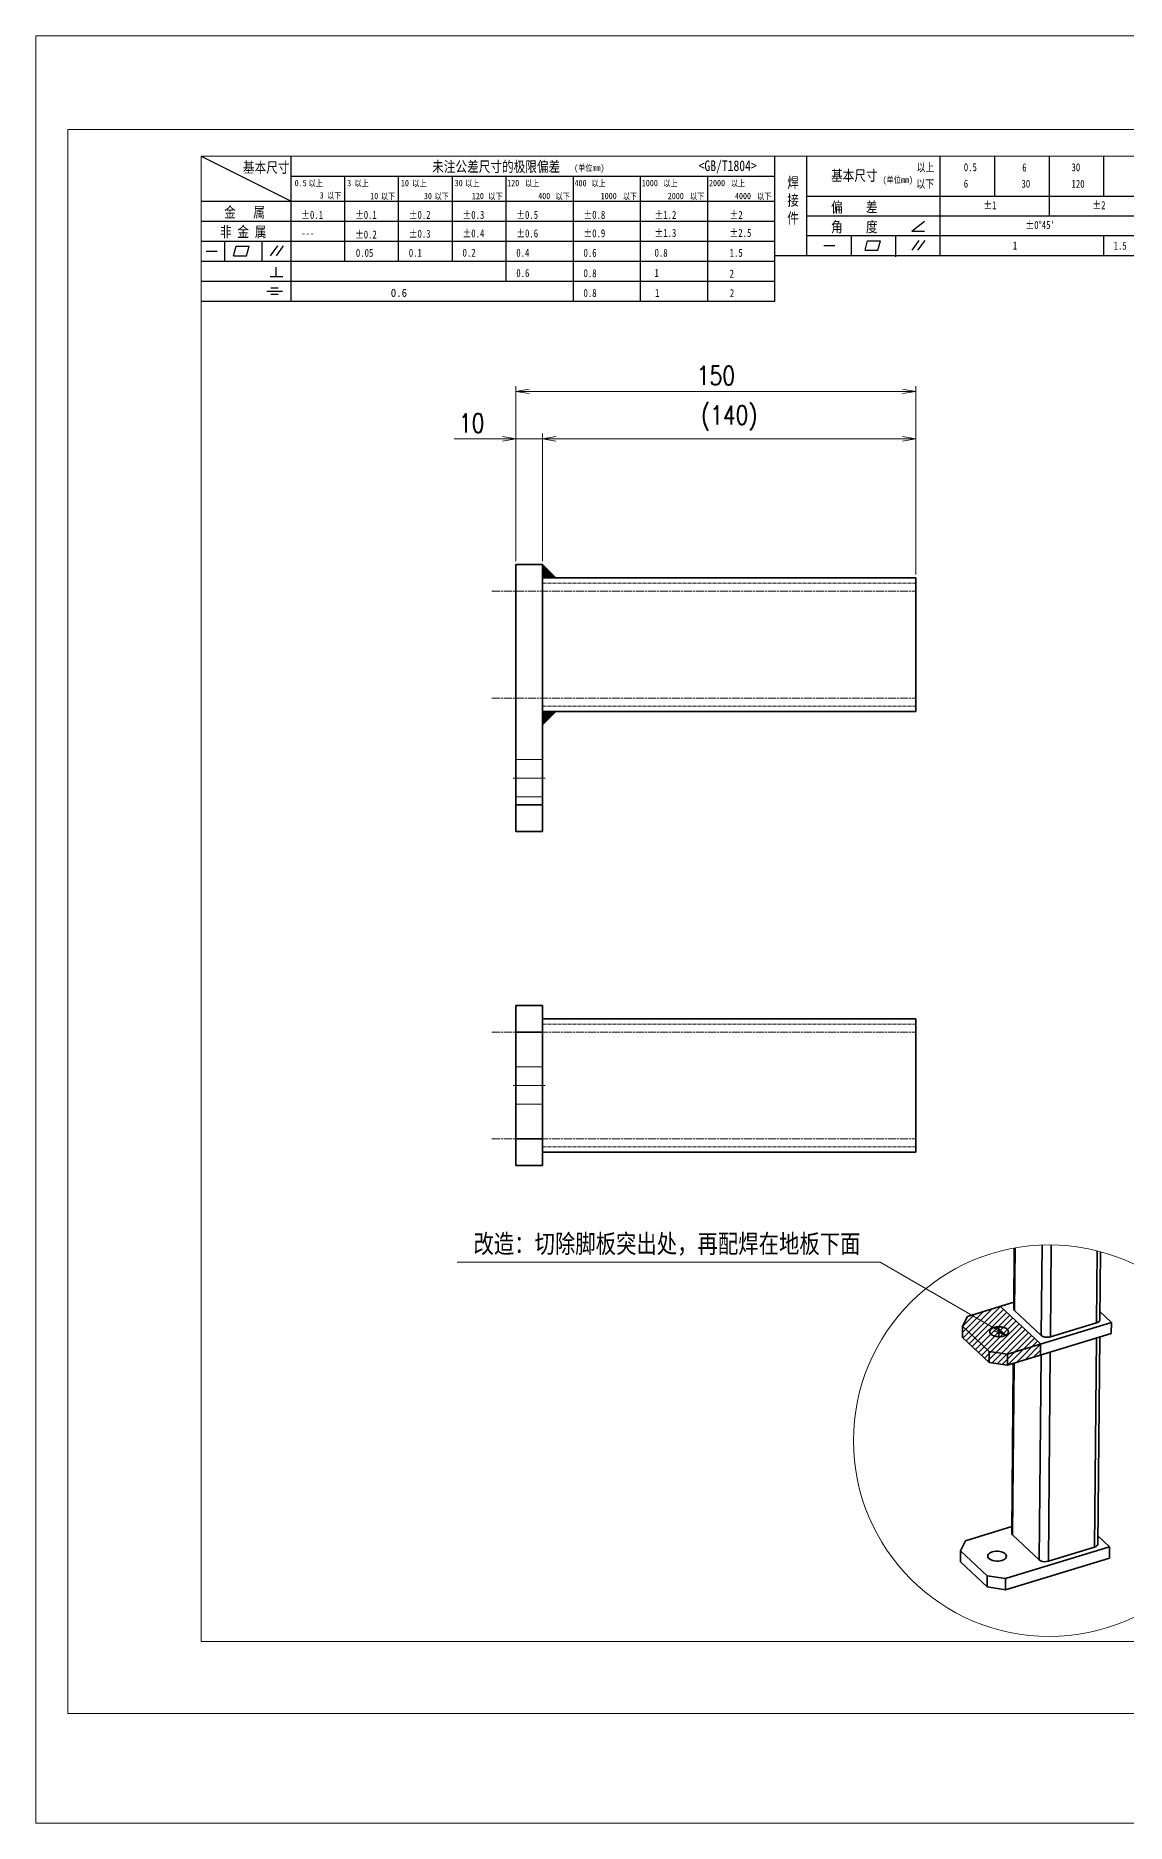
# Model space of a CAD drawing. Header units: millimetres. Extents: x 1333 to 106363, y -60675 to -5704.
# Drawn here: x 8308 to 8717, y -60501 to -59831 of the extents above; entities that cross this region are included whole.
import ezdxf

# ---------------------------------------------------------------- set-up
doc = ezdxf.new("R2010")
doc.units = ezdxf.units.MM
doc.header["$LTSCALE"] = 0.5
doc.linetypes.add('AM_ISO02W050x2', pattern=[3.75, 3, -0.75])
doc.linetypes.add('AM_ISO08W050x2', pattern=[9, 6, -0.75, 1.5, -0.75])
for name, color, linetype, lineweight in [('CENTER', 2, 'AM_ISO08W050x2', 15), ('DRAWING', 7, 'Continuous', 35), ('HIDDEN', 1, 'AM_ISO02W050x2', 18), ('图框', 7, 'Continuous', 18), ('标注线', 3, 'Continuous', 18)]:
    doc.layers.add(name, color=color, linetype=linetype, lineweight=lineweight)
doc.layers.add('图框文字', color=7, linetype='Continuous')
doc.layers.add('打印', color=7, linetype='Continuous', lineweight=15, plot=False)
doc.layers.add('打印-禁用', color=7, linetype='Continuous', lineweight=15, plot=False)
doc.styles.add('DIM', font='romans.shx', dxfattribs={"width": 0.8, "bigfont": 'bigfont.shx'})
doc.styles.add('国标', font='simfang.ttf', dxfattribs={"width": 0.8})
doc.dimstyles.new('DEH 1-2', dxfattribs={"dimscale": 2, "dimtxt": 3.5, "dimasz": 2.5, "dimexe": 1, "dimexo": 0.625, "dimgap": 1.2, "dimtad": 1, "dimtoh": 1, "dimdsep": 46, "dimtxsty": 'DIM', "dimblk": 'OPEN', "dimcen": 0, "dimclrd": 8, "dimclre": 8, "dimclrt": 2, "dimazin": 2, "dimtfac": 0.5, "dimtmove": 0, "dimatfit": 3, "dimldrblk": 'OPEN', "dimfxl": 1, "dimtolj": 2, "dimlwd": 18, "dimlwe": 18, "dimarcsym": 0})
doc.dimstyles.new('DEH 1-2$7', dxfattribs={"dimscale": 2, "dimtxt": 3.5, "dimasz": 2.5, "dimexe": 1, "dimexo": 0.625, "dimgap": 1.2, "dimtad": 1, "dimdsep": 46, "dimtxsty": 'DIM', "dimblk": 'OPEN', "dimcen": 0, "dimclrd": 8, "dimclre": 8, "dimclrt": 2, "dimazin": 2, "dimtfac": 0.5, "dimtmove": 0, "dimatfit": 3, "dimldrblk": 'OPEN', "dimfxl": 1, "dimtolj": 2, "dimlwd": 13, "dimlwe": 13, "dimarcsym": 1})

# ---------------------------------------------------------------- blocks, each defined once
blk = doc.blocks.new('GZDEH零件A3图框V01版')
at = {"layer": '图框', "linetype": 'Continuous'}
for p, q in [((2882.49, -1554.46), (2882.49, -1832.96)), ((3272.49, -1554.46), (2882.49, -1554.46)), ((2882.49, -1832.96), (3272.49, -1832.96))]:
    blk.add_line(p, q, dxfattribs=at)
at = {"layer": '图框文字', "color": 9}
for p, q in [((2882.49, -1554.46), (2899.37, -1562.92)), ((2899.37, -1581.67), (2899.37, -1554.46)), ((2990.09, -1581.67), (2990.09, -1554.46)), ((2996.09, -1573.08), (2996.09, -1554.46)), ((3021.09, -1561.98), (3021.09, -1554.46)), ((3031.31, -1561.98), (3031.31, -1554.46)), ((3041.53, -1561.98), (3041.53, -1554.46)), ((3051.75, -1561.98), (3051.75, -1554.46)), ((2899.37, -1558.24), (2990.09, -1558.24)), ((2909.45, -1574.17), (2909.45, -1558.24)), ((2919.53, -1574.17), (2919.53, -1558.24)), ((2929.61, -1574.17), (2929.61, -1558.24)), ((2939.69, -1577.92), (2939.69, -1558.24)), ((2952.29, -1581.67), (2952.29, -1558.24)), ((2964.89, -1581.67), (2964.89, -1558.24)), ((2977.49, -1581.67), (2977.49, -1558.24)), ((2882.49, -1562.92), (2990.09, -1562.92)), ((2996.09, -1561.98), (3113.09, -1561.98)), ((3021.09, -1573.08), (3021.09, -1561.98)), ((3041.53, -1565.68), (3041.53, -1561.98)), ((2882.49, -1566.67), (2990.09, -1566.67)), ((2996.09, -1565.68), (3113.09, -1565.68)), ((3015.75, -1568.51), (3018.15, -1566.66)), ((2882.49, -1570.42), (2990.09, -1570.42)), ((2886.92, -1574.12), (2886.92, -1570.42)), ((2888.59, -1573.16), (2889.07, -1571.37)), ((2889.07, -1571.37), (2891.48, -1571.37)), ((2891, -1573.16), (2891.48, -1571.37)), ((2893.91, -1574.12), (2893.91, -1570.42)), ((2895.52, -1573.16), (2896.85, -1571.3)), ((2896.6, -1573.16), (2897.94, -1571.3)), ((2996.09, -1569.38), (3113.09, -1569.38)), ((2999.26, -1571.23), (3001.32, -1571.23)), ((3004.42, -1573.08), (3004.42, -1569.38)), ((3006.97, -1572.12), (3007.45, -1570.33)), ((3007.45, -1570.33), (3009.86, -1570.33)), ((3009.39, -1572.12), (3009.86, -1570.33)), ((3012.75, -1573.08), (3012.75, -1569.38)), ((3015.75, -1568.51), (3018.15, -1568.51)), ((3015.81, -1572.12), (3017.15, -1570.26)), ((3016.89, -1572.12), (3018.23, -1570.26)), ((3051.75, -1573.08), (3051.75, -1569.38)), ((2882.49, -1574.17), (2990.09, -1574.17)), ((2883.43, -1572.27), (2885.49, -1572.27)), ((2888.59, -1573.16), (2891, -1573.16)), ((2990.09, -1573.08), (3113.09, -1573.08)), ((3006.97, -1572.12), (3009.39, -1572.12)), ((3012.75, -1573.33), (3012.75, -1573.08)), ((2882.49, -1577.92), (2990.09, -1577.92)), ((2895.42, -1577.05), (2897.81, -1577.05)), ((2896.58, -1577.05), (2896.58, -1575.28)), ((2882.49, -1581.67), (2990.09, -1581.67)), ((2894.79, -1579.77), (2897.77, -1579.77)), ((2895.57, -1579.17), (2896.92, -1579.17)), ((2895.57, -1580.37), (2896.93, -1580.37))]:
    blk.add_line(p, q, dxfattribs=at)
at = {"layer": '打印-禁用', "linetype": 'Continuous'}
for p, q in [((2857.49, -1549.46), (2857.49, -1846.46)), ((3277.49, -1549.46), (2857.49, -1549.46)), ((2857.49, -1846.46), (3277.49, -1846.46))]:
    blk.add_line(p, q, dxfattribs=at)
at = {"layer": '图框文字', "color": 9, "style": '国标', "width": 0.8}
for s, height, p in [('基本尺寸', 2, (2890.33, -1557.58)), ('未注公差尺寸的极限偏差', 2, (2925.81, -1557.44)), ('<GB/T1804>', 2, (2975.78, -1557.27)), ('基本尺寸', 2, (3000.6, -1559.1)), ('以上', 1.5, (3016.64, -1557.33)), ('0.5', 1.5, (3025.49, -1557.3)), ('6', 1.5, (3036.45, -1557.34)), ('30', 1.5, (3045.69, -1557.31)), ('30', 1.2, (2930.04, -1560.11)), ('以下', 1.5, (3016.58, -1560.43)), ('6', 1.5, (3025.49, -1560.38)), ('30', 1.5, (3036.31, -1560.39)), ('120', 1.5, (3045.69, -1560.41)), ('金   属', 2, (2886.82, -1565.98)), ('±0.1', 1.5, (2901.27, -1566.23)), ('±0.1', 1.5, (2911.35, -1566.23)), ('±0.2', 1.5, (2921.43, -1566.23)), ('±0.3', 1.5, (2931.51, -1566.23)), ('±0.5', 1.5, (2941.59, -1566.23)), ('±0.8', 1.5, (2954.19, -1566.23)), ('±1.2', 1.5, (2967.51, -1566.23)), ('±2', 1.5, (2981.58, -1566.23)), ('偏    差', 2, (3000.6, -1565.04)), ('±1', 1.5, (3029.16, -1564.42)), ('±2', 1.5, (3049.61, -1564.42)), ('非 金 属', 2, (2886.02, -1569.65)), ('±0.2', 1.5, (2911.35, -1569.92)), ('±0.3', 1.5, (2921.43, -1569.77)), ('±0.4', 1.5, (2931.51, -1569.71)), ('±0.6', 1.5, (2941.59, -1569.71)), ('±0.9', 1.5, (2954.19, -1569.68)), ('±1.3', 1.5, (2967.51, -1569.62)), ('±2.5', 1.5, (2981.58, -1569.61)), ('角    度', 2, (3000.6, -1568.74)), ("±0%%D45'", 1.5, (3037.06, -1568.12)), ('---', 1.5, (2901.27, -1569.65)), ('1', 1.5, (3034.69, -1571.98)), ('1.5', 1.5, (3053.59, -1572.01)), ('0.1', 1.5, (2921.43, -1573.34)), ('0.2', 1.5, (2931.51, -1573.33)), ('0.4', 1.5, (2941.59, -1573.33)), ('0.6', 1.5, (2954.19, -1573.35)), ('0.8', 1.5, (2967.51, -1573.33)), ('1.5', 1.5, (2981.58, -1573.34)), ('0.6', 1.5, (2941.59, -1577.14)), ('0.8', 1.5, (2954.19, -1577.17)), ('1', 1.5, (2967.51, -1577.12)), ('2', 1.5, (2981.58, -1577.26)), ('0.8', 1.5, (2954.19, -1580.87)), ('1', 1.5, (2967.59, -1580.86)), ('2', 1.5, (2981.62, -1580.89))]:
    blk.add_text(s, height=height, dxfattribs=at).set_placement(p)
at = {"layer": '图框文字', "color": 9, "lineweight": 15, "style": '国标', "width": 0.8}
for s, p in [('(单位mm)', (2952.44, -1557.27)), ('(单位mm)', (3010.27, -1559.51)), ('0.5', (2900.03, -1560.11)), ('以上', (2902.64, -1560.16)), ('3', (2904.73, -1562.41)), ('以下', (2906.1, -1562.46)), ('3', (2909.88, -1560.11)), ('以上', (2911.25, -1560.16)), ('10', (2914.19, -1562.54)), ('以下', (2916.18, -1562.59)), ('10', (2919.96, -1560.11)), ('以上', (2922.09, -1560.16)), ('30', (2924.27, -1562.54)), ('以下', (2926.26, -1562.59)), ('以上', (2932.02, -1560.16)), ('120', (2933.26, -1562.54)), ('以下', (2936.34, -1562.59)), ('120', (2939.88, -1560.11)), ('以上', (2943.21, -1560.16)), ('400', (2945.7, -1562.54)), ('以下', (2948.94, -1562.59)), ('400', (2952.52, -1560.11)), ('以上', (2955.68, -1560.16)), ('1000', (2957.41, -1562.54)), ('以下', (2961.54, -1562.59)), ('1000', (2965.12, -1560.11)), ('以上', (2969.16, -1560.16)), ('2000', (2969.99, -1562.54)), ('以下', (2974.14, -1562.59)), ('2000', (2977.72, -1560.11)), ('以上', (2981.8, -1560.16)), ('4000', (2982.59, -1562.54)), ('以下', (2986.74, -1562.59))]:
    blk.add_text(s, height=1.2, dxfattribs=at).set_placement(p)
at = {"layer": '图框文字', "color": 9, "lineweight": 13, "style": '国标'}
blk.add_text('0.6', height=1.5, dxfattribs=at).set_placement((2918.05, -1580.85))
at = {"layer": '图框文字', "color": 9, "insert": (2992.39, -1558.41), "char_height": 2, "width": 3.1877, "attachment_point": 1, "style": '国标'}
blk.add_mtext('焊\\P接\\P件', dxfattribs=at)
at = {"layer": '图框文字', "color": 9, "insert": (2911.51, -1573.37), "char_height": 1.5, "attachment_point": 7, "style": '国标'}
blk.add_mtext_dynamic_manual_height_columns('0.05', width=5.1982, gutter_width=12.5, heights=[0], dxfattribs=at)
blk = doc.blocks.new('DEH A3')
at = {"layer": '图框'}
blk.add_blockref('GZDEH零件A3图框V01版', (-2857.49, 1846.46), dxfattribs=at)
blk = doc.blocks.new('_Open')
at = {"color": 0, "linetype": 'ByBlock', "lineweight": -2}
for p, q in [((-1, 0.17), (0, 0)), ((-1, -0.17), (0, 0)), ((0, 0), (-1, 0))]:
    blk.add_line(p, q, dxfattribs=at)
blk = doc.blocks.new('*D184')
at = {"layer": 'Defpoints', "color": 0, "linetype": 'ByBlock', "transparency": 16777216}
for p in [(8497.82, -59981.88), (8497.82, -60029.06), (8637.82, -60034.06)]:
    blk.add_point(p, dxfattribs=at)
at = {"layer": '标注线', "color": 8, "linetype": 'ByBlock', "lineweight": 18, "transparency": 16777216}
for p, q in [((8497.82, -60027.81), (8497.82, -59979.88)), ((8632.82, -59981.88), (8502.82, -59981.88)), ((8637.82, -60032.81), (8637.82, -59979.88))]:
    blk.add_line(p, q, dxfattribs=at)
at = {"layer": '标注线', "color": 8, "linetype": 'ByBlock', "lineweight": 18, "transparency": 16777216, "xscale": 5, "yscale": 5, "zscale": 5, "rotation": 180}
blk.add_blockref('_Open', (8497.82, -59981.88), dxfattribs=at)
at = {"layer": '标注线', "color": 8, "linetype": 'ByBlock', "lineweight": 18, "transparency": 16777216, "xscale": 5, "yscale": 5, "zscale": 5}
blk.add_blockref('_Open', (8637.82, -59981.88), dxfattribs=at)
at = {"layer": '标注线', "color": 2, "linetype": 'ByBlock', "transparency": 16777216, "insert": (8567.82, -59974.14), "char_height": 7, "attachment_point": 5, "style": 'DIM'}
blk.add_mtext('\\A2;(140)', dxfattribs=at)
blk = doc.blocks.new('*D185')
at = {"layer": 'Defpoints', "color": 0, "linetype": 'ByBlock', "transparency": 16777216}
for p in [(8487.82, -59981.88), (8487.82, -60029.06), (8497.82, -60029.06)]:
    blk.add_point(p, dxfattribs=at)
at = {"layer": '标注线', "color": 8, "linetype": 'ByBlock', "lineweight": 18, "transparency": 16777216}
for p, q in [((8482.82, -59981.88), (8464.75, -59981.88)), ((8487.82, -60027.81), (8487.82, -59979.88)), ((8497.82, -59981.88), (8487.82, -59981.88)), ((8497.82, -60027.81), (8497.82, -59979.88)), ((8502.82, -59981.88), (8507.82, -59981.88))]:
    blk.add_line(p, q, dxfattribs=at)
at = {"layer": '标注线', "color": 8, "linetype": 'ByBlock', "lineweight": 18, "transparency": 16777216, "xscale": 5, "yscale": 5, "zscale": 5}
blk.add_blockref('_Open', (8487.82, -59981.88), dxfattribs=at)
at = {"layer": '标注线', "color": 8, "linetype": 'ByBlock', "lineweight": 18, "transparency": 16777216, "xscale": 5, "yscale": 5, "zscale": 5, "rotation": 180}
blk.add_blockref('_Open', (8497.82, -59981.88), dxfattribs=at)
at = {"layer": '标注线', "color": 2, "linetype": 'ByBlock', "transparency": 16777216, "insert": (8471.28, -59975.98), "char_height": 7, "attachment_point": 5, "style": 'DIM'}
blk.add_mtext('\\A2;10', dxfattribs=at)
blk = doc.blocks.new('WELDING_5')
at = {"layer": 'DRAWING'}
blk.add_hatch(color=256, dxfattribs=at).paths.add_polyline_path([(0, 5), (0, 0), (5, 0)])
for q in [(0, 5), (5, 0)]:
    blk.add_line((0, 0), q, dxfattribs=at)
blk.add_lwpolyline([(0, 5), (5, 0)], dxfattribs=at)
blk = doc.blocks.new('*D193')
at = {"layer": 'Defpoints', "color": 0, "linetype": 'ByBlock', "transparency": 16777216}
for p in [(8487.82, -59964.09), (8487.82, -60029.06), (8637.82, -60034.06)]:
    blk.add_point(p, dxfattribs=at)
at = {"layer": '标注线', "color": 8, "linetype": 'ByBlock', "lineweight": 18, "transparency": 16777216}
for p, q in [((8487.82, -60027.81), (8487.82, -59962.09)), ((8632.82, -59964.09), (8492.82, -59964.09)), ((8637.82, -60032.81), (8637.82, -59962.09))]:
    blk.add_line(p, q, dxfattribs=at)
at = {"layer": '标注线', "color": 8, "linetype": 'ByBlock', "lineweight": 18, "transparency": 16777216, "xscale": 5, "yscale": 5, "zscale": 5, "rotation": 180}
blk.add_blockref('_Open', (8487.82, -59964.09), dxfattribs=at)
at = {"layer": '标注线', "color": 8, "linetype": 'ByBlock', "lineweight": 18, "transparency": 16777216, "xscale": 5, "yscale": 5, "zscale": 5}
blk.add_blockref('_Open', (8637.82, -59964.09), dxfattribs=at)
at = {"layer": '标注线', "color": 2, "linetype": 'ByBlock', "transparency": 16777216, "insert": (8562.82, -59958.19), "char_height": 7, "attachment_point": 5, "style": 'DIM'}
blk.add_mtext('\\A2;150', dxfattribs=at)
blk = doc.blocks.new('A$C3D6C2CD6')
at = {"layer": '标注线', "linetype": 'ByBlock'}
h = blk.add_hatch(dxfattribs=at)
h.set_pattern_fill('ANSI31', color=256, style=0)
h.set_pattern_definition([(45, (-30089.025, 13839.0773), (-2.24506403, 2.24506403), [])])
h.paths.add_polyline_path([(-18.8, 183), (-22.5, 175.7), (-2.5, 156.8), (11.1, 154.8), (36, 162.4), (6, 190.6)])
h.paths.add_polyline_path([(2.2, 175.1), (3, 175.2), (3.8, 175.3), (4.7, 175.3), (5.5, 175.3), (6.3, 175.3), (7, 175.1), (7.8, 175), (8.5, 174.8), (9.2, 174.5), (9.8, 174.2), (10.3, 173.9), (10.8, 173.5), (11.4, 172.9), (11.8, 172.1), (11.8, 171.2), (11.5, 170.3), (11, 169.7), (10.6, 169.4), (10.1, 169), (9.5, 168.7), (8.9, 168.5), (8.2, 168.2), (7.5, 168), (6.7, 167.9), (5.8, 167.8), (5, 167.8), (4.2, 167.8), (3.4, 167.9), (2.6, 168), (1.8, 168.2), (1.1, 168.4), (0.5, 168.6), (-0.1, 168.9), (-0.7, 169.2), (-1.1, 169.6), (-1.7, 170.2), (-2.1, 171), (-2.2, 171.9), (-1.9, 172.8), (-1.4, 173.4), (-0.9, 173.7), (-0.4, 174.1), (0.1, 174.4), (0.8, 174.7), (1.4, 174.9)], flags=16)
h.paths.add_polyline_path([(-2.6, 148.4), (-2.5, 156.8), (-22.5, 175.7), (-22.6, 167.3)])
h.paths.add_polyline_path([(11.1, 146.4), (11.1, 154.8), (-2.5, 156.8), (-2.6, 148.4)])
h.paths.add_polyline_path([(35.9, 153.9), (36, 162.4), (11.1, 154.8), (11.1, 146.4)])
h.paths.add_polyline_path([(4.6, 167.8), (5, 167.8), (5.8, 167.8), (6.7, 167.9), (7.5, 168), (8.2, 168.2), (8.9, 168.5), (9.5, 168.7), (10.1, 169), (10.6, 169.4), (11, 169.7), (11.3, 170.1), (11.6, 170.6), (11.7, 171), (11.8, 171.4), (11.8, 171.9), (11.7, 172.3), (11.5, 172.7), (11.2, 173.1), (10.8, 173.5), (10.3, 173.9), (9.8, 174.2), (9.2, 174.5), (8.5, 174.8), (7.8, 175), (7, 175.1), (6.3, 175.3), (5.5, 175.3), (4.7, 175.3)], flags=0)
h.paths.add_polyline_path([(0.5, 168.6), (1.1, 168.4), (1.8, 168.2), (2.6, 168), (3.4, 167.9), (4.2, 167.8), (4.6, 167.8), (4.7, 175.3), (3.8, 175.3), (3, 175.2), (2.2, 175.1), (1.4, 174.9), (0.8, 174.7), (0.1, 174.4), (-0.4, 174.1), (-0.9, 173.7), (-1.4, 173.4), (-1.7, 173), (-2, 172.6), (-2.1, 172.1), (-2.2, 171.7), (-2.2, 171.3), (-2, 170.8), (-1.8, 170.4), (-1.5, 170), (-1.1, 169.6), (-0.7, 169.2), (-0.1, 168.9)], flags=0)
at = {"color": 7, "lineweight": 35}
for p, q in [((15.8, 189), (16.2, 234.3)), ((16.9, 234.4), (16.5, 187.6)), ((37.1, 236.6), (36.5, 168.8)), ((43.3, 167.7), (43.9, 236.7)), ((78.4, 232.2), (77.9, 178.3)), ((80.4, 180.6), (80.9, 231.5)), ((-18.8, 183), (15.8, 193.7)), ((36, 162.4), (6, 190.6)), ((-2.5, 156.8), (-22.5, 175.7)), ((89.1, 178.6), (11.1, 154.8)), ((36.5, 168.8), (16.5, 187.6)), ((77.9, 178.3), (43.3, 167.7)), ((-2.6, 148.4), (-22.6, 167.3)), ((89, 170.2), (11.1, 146.4)), ((76.5, 10.1), (77.8, 166.8)), ((80.3, 167.5), (79, 12.1)), ((15.5, 147.7), (14.4, 21)), ((16.1, 147.9), (15, 19.3)), ((35, 0.5), (36.3, 154.1)), ((41.8, -0.5), (43.2, 156.2)), ((-20.3, 14.8), (14.4, 25.4)), ((15, 19.3), (35, 0.5)), ((-4, -11.4), (-24, 7.4)), ((87.6, 1.9), (9.6, -21.9)), ((9.7, -13.5), (87.6, 10.3)), ((41.8, -0.5), (76.5, 10.1)), ((-4, -19.8), (-24, -1))]:
    blk.add_line(p, q, dxfattribs=at)
at = {"color": 7, "lineweight": 35, "ltscale": 0.011898}
blk.add_line((15.9, 188.5), (15.8, 189), dxfattribs=at)
at = {"color": 7, "lineweight": 35, "ltscale": 0.012727}
blk.add_line((16.1, 188), (15.9, 188.5), dxfattribs=at)
at = {"color": 7, "lineweight": 35, "ltscale": 0.014137}
blk.add_line((16.5, 187.6), (16.1, 188), dxfattribs=at)
at = {"color": 7, "lineweight": 35, "ltscale": 0.210331}
for p, q in [((-22.6, 167.3), (-22.5, 175.7)), ((89.1, 178.6), (89, 170.2)), ((35.9, 153.9), (36, 162.4)), ((-2.5, 156.8), (-2.6, 148.4)), ((11.1, 146.4), (11.1, 154.8)), ((-24, -1), (-24, 7.4)), ((87.6, 1.9), (87.6, 10.3)), ((-4, -11.4), (-4, -19.8)), ((9.6, -21.9), (9.7, -13.5))]:
    blk.add_line(p, q, dxfattribs=at)
at = {"color": 7, "lineweight": 35, "ltscale": 0.205554}
blk.add_line((-18.8, 183), (-22.5, 175.7), dxfattribs=at)
at = {"color": 7, "lineweight": 35, "ltscale": 0.016165}
blk.add_line((0.1, 174.4), (-0.4, 174.1), dxfattribs=at)
at = {"color": 7, "lineweight": 35, "ltscale": 0.017163}
for p, q in [((0.8, 174.7), (0.1, 174.4)), ((8.9, 168.5), (9.5, 168.7))]:
    blk.add_line(p, q, dxfattribs=at)
at = {"color": 7, "lineweight": 35, "ltscale": 0.018065}
blk.add_line((1.4, 174.9), (0.8, 174.7), dxfattribs=at)
at = {"color": 7, "lineweight": 35, "ltscale": 0.018835}
blk.add_line((2.2, 175.1), (1.4, 174.9), dxfattribs=at)
at = {"color": 7, "lineweight": 35, "ltscale": 0.020422}
for p, q in [((3, 175.2), (2.2, 175.1)), ((6.7, 167.9), (7.5, 168))]:
    blk.add_line(p, q, dxfattribs=at)
at = {"color": 7, "lineweight": 35, "ltscale": 0.020899}
for p, q in [((3.8, 175.3), (3, 175.2)), ((5.8, 167.8), (6.7, 167.9))]:
    blk.add_line(p, q, dxfattribs=at)
at = {"color": 7, "lineweight": 35, "ltscale": 0.021172}
for p, q in [((4.7, 175.3), (3.8, 175.3)), ((5, 167.8), (5.8, 167.8))]:
    blk.add_line(p, q, dxfattribs=at)
at = {"color": 7, "lineweight": 35, "ltscale": 0.188953}
blk.add_line((4.6, 167.8), (4.7, 175.3), dxfattribs=at)
at = {"color": 7, "lineweight": 35, "ltscale": 0.020236}
blk.add_line((4.7, 175.3), (5.5, 175.3), dxfattribs=at)
at = {"color": 7, "lineweight": 35, "ltscale": 0.020089}
for p, q in [((6.3, 175.3), (5.5, 175.3)), ((3.4, 167.9), (4.2, 167.8))]:
    blk.add_line(p, q, dxfattribs=at)
at = {"color": 7, "lineweight": 35, "ltscale": 0.019756}
for p, q in [((7, 175.1), (6.3, 175.3)), ((2.6, 168), (3.4, 167.9))]:
    blk.add_line(p, q, dxfattribs=at)
at = {"color": 7, "lineweight": 35, "ltscale": 0.019245}
blk.add_line((7.8, 175), (7, 175.1), dxfattribs=at)
at = {"color": 7, "lineweight": 35, "ltscale": 0.018573}
blk.add_line((8.5, 174.8), (7.8, 175), dxfattribs=at)
at = {"color": 7, "lineweight": 35, "ltscale": 0.017745}
blk.add_line((9.2, 174.5), (8.5, 174.8), dxfattribs=at)
at = {"color": 7, "lineweight": 35, "ltscale": 0.016797}
for p, q in [((9.8, 174.2), (9.2, 174.5)), ((-0.1, 168.9), (0.5, 168.6))]:
    blk.add_line(p, q, dxfattribs=at)
at = {"color": 7, "lineweight": 35, "ltscale": 0.019045}
blk.add_line((78.7, 178.6), (77.9, 178.3), dxfattribs=at)
at = {"color": 7, "lineweight": 35, "ltscale": 0.017471}
blk.add_line((79.3, 178.9), (78.7, 178.6), dxfattribs=at)
at = {"color": 7, "lineweight": 35, "ltscale": 0.015744}
blk.add_line((79.8, 179.3), (79.3, 178.9), dxfattribs=at)
at = {"color": 7, "lineweight": 35, "ltscale": 0.014056}
blk.add_line((80.1, 179.7), (79.8, 179.3), dxfattribs=at)
at = {"color": 7, "lineweight": 35, "ltscale": 0.012667}
blk.add_line((80.4, 180.2), (80.1, 179.7), dxfattribs=at)
at = {"color": 7, "lineweight": 35, "ltscale": 0.011873}
blk.add_line((80.4, 180.6), (80.4, 180.2), dxfattribs=at)
at = {"color": 7, "lineweight": 35, "ltscale": 0.295727}
blk.add_line((80.5, 186.7), (89.1, 178.6), dxfattribs=at)
at = {"color": 7, "lineweight": 35, "ltscale": 0.011024}
blk.add_line((-2.1, 172.1), (-2.2, 171.7), dxfattribs=at)
at = {"color": 7, "lineweight": 35, "ltscale": 0.010954}
blk.add_line((-2.2, 171.7), (-2.2, 171.3), dxfattribs=at)
at = {"color": 7, "lineweight": 35, "ltscale": 0.011245}
blk.add_line((-2.2, 171.3), (-2, 170.8), dxfattribs=at)
at = {"color": 7, "lineweight": 35, "ltscale": 0.011427}
for p, q in [((-2, 172.6), (-2.1, 172.1)), ((11.6, 170.6), (11.7, 171))]:
    blk.add_line(p, q, dxfattribs=at)
at = {"color": 7, "lineweight": 35, "ltscale": 0.012114}
blk.add_line((-1.7, 173), (-2, 172.6), dxfattribs=at)
at = {"color": 7, "lineweight": 35, "ltscale": 0.01183}
for p, q in [((-2, 170.8), (-1.8, 170.4)), ((11.7, 172.3), (11.5, 172.7))]:
    blk.add_line(p, q, dxfattribs=at)
at = {"color": 7, "lineweight": 35, "ltscale": 0.012665}
blk.add_line((-1.8, 170.4), (-1.5, 170), dxfattribs=at)
at = {"color": 7, "lineweight": 35, "ltscale": 0.01301}
blk.add_line((-1.4, 173.4), (-1.7, 173), dxfattribs=at)
at = {"color": 7, "lineweight": 35, "ltscale": 0.013652}
for p, q in [((-1.5, 170), (-1.1, 169.6)), ((11.2, 173.1), (10.8, 173.5))]:
    blk.add_line(p, q, dxfattribs=at)
at = {"color": 7, "lineweight": 35, "ltscale": 0.014035}
blk.add_line((-0.9, 173.7), (-1.4, 173.4), dxfattribs=at)
at = {"color": 7, "lineweight": 35, "ltscale": 0.014697}
blk.add_line((-1.1, 169.6), (-0.7, 169.2), dxfattribs=at)
at = {"color": 7, "lineweight": 35, "ltscale": 0.015101}
for p, q in [((-0.4, 174.1), (-0.9, 173.7)), ((10.1, 169), (10.6, 169.4))]:
    blk.add_line(p, q, dxfattribs=at)
at = {"color": 7, "lineweight": 35, "ltscale": 0.015786}
for p, q in [((-0.7, 169.2), (-0.1, 168.9)), ((10.3, 173.9), (9.8, 174.2))]:
    blk.add_line(p, q, dxfattribs=at)
at = {"color": 7, "lineweight": 35, "ltscale": 0.017747}
blk.add_line((0.5, 168.6), (1.1, 168.4), dxfattribs=at)
at = {"color": 7, "lineweight": 35, "ltscale": 0.018571}
blk.add_line((1.1, 168.4), (1.8, 168.2), dxfattribs=at)
at = {"color": 7, "lineweight": 35, "ltscale": 0.019247}
blk.add_line((1.8, 168.2), (2.6, 168), dxfattribs=at)
at = {"color": 7, "lineweight": 35, "ltscale": 0.020235}
blk.add_line((5, 167.8), (4.2, 167.8), dxfattribs=at)
at = {"color": 7, "lineweight": 35, "ltscale": 0.018836}
blk.add_line((7.5, 168), (8.2, 168.2), dxfattribs=at)
at = {"color": 7, "lineweight": 35, "ltscale": 0.018064}
blk.add_line((8.2, 168.2), (8.9, 168.5), dxfattribs=at)
at = {"color": 7, "lineweight": 35, "ltscale": 0.016166}
blk.add_line((9.5, 168.7), (10.1, 169), dxfattribs=at)
at = {"color": 7, "lineweight": 35, "ltscale": 0.014699}
blk.add_line((10.8, 173.5), (10.3, 173.9), dxfattribs=at)
at = {"color": 7, "lineweight": 35, "ltscale": 0.014032}
blk.add_line((10.6, 169.4), (11, 169.7), dxfattribs=at)
at = {"color": 7, "lineweight": 35, "ltscale": 0.013012}
blk.add_line((11, 169.7), (11.3, 170.1), dxfattribs=at)
at = {"color": 7, "lineweight": 35, "ltscale": 0.012663}
blk.add_line((11.5, 172.7), (11.2, 173.1), dxfattribs=at)
at = {"color": 7, "lineweight": 35, "ltscale": 0.012115}
blk.add_line((11.3, 170.1), (11.6, 170.6), dxfattribs=at)
at = {"color": 7, "lineweight": 35, "ltscale": 0.011247}
blk.add_line((11.8, 171.9), (11.7, 172.3), dxfattribs=at)
at = {"color": 7, "lineweight": 35, "ltscale": 0.011025}
blk.add_line((11.7, 171), (11.8, 171.4), dxfattribs=at)
at = {"color": 7, "lineweight": 35, "ltscale": 0.010953}
blk.add_line((11.8, 171.4), (11.8, 171.9), dxfattribs=at)
at = {"color": 7, "lineweight": 35, "ltscale": 0.015831}
blk.add_line((37, 168.4), (36.5, 168.8), dxfattribs=at)
at = {"color": 7, "lineweight": 35, "ltscale": 0.017555}
blk.add_line((37.6, 168), (37, 168.4), dxfattribs=at)
at = {"color": 7, "lineweight": 35, "ltscale": 0.019125}
blk.add_line((38.3, 167.8), (37.6, 168), dxfattribs=at)
at = {"color": 7, "lineweight": 35, "ltscale": 0.02039}
blk.add_line((39.1, 167.5), (38.3, 167.8), dxfattribs=at)
at = {"color": 7, "lineweight": 35, "ltscale": 0.021284}
blk.add_line((39.9, 167.4), (39.1, 167.5), dxfattribs=at)
at = {"color": 7, "lineweight": 35, "ltscale": 0.021735}
blk.add_line((40.8, 167.4), (39.9, 167.4), dxfattribs=at)
at = {"color": 7, "lineweight": 35, "ltscale": 0.021724}
blk.add_line((41.7, 167.4), (40.8, 167.4), dxfattribs=at)
at = {"color": 7, "lineweight": 35, "ltscale": 0.021247}
blk.add_line((42.5, 167.5), (41.7, 167.4), dxfattribs=at)
at = {"color": 7, "lineweight": 35, "ltscale": 0.020339}
blk.add_line((43.3, 167.7), (42.5, 167.5), dxfattribs=at)
at = {"color": 7, "lineweight": 35, "ltscale": 0.345353}
for p, q in [((11.1, 146.4), (-2.6, 148.4)), ((11.1, 154.8), (-2.5, 156.8)), ((-4, -11.4), (9.7, -13.5)), ((9.6, -21.9), (-4, -19.8))]:
    blk.add_line(p, q, dxfattribs=at)
at = {"color": 7, "lineweight": 35, "ltscale": 0.205556}
blk.add_line((-20.3, 14.8), (-24, 7.4), dxfattribs=at)
at = {"color": 7, "lineweight": 35, "ltscale": 0.021221}
blk.add_line((14.4, 21), (14.5, 20.1), dxfattribs=at)
at = {"color": 7, "lineweight": 35, "ltscale": 0.024273}
blk.add_line((14.5, 20.1), (15, 19.3), dxfattribs=at)
at = {"color": 7, "lineweight": 35, "ltscale": 0.296579}
blk.add_line((79, 18.5), (87.6, 10.3), dxfattribs=at)
at = {"color": 7, "lineweight": 35, "ltscale": 0.019914}
blk.add_line((-3.6, 3.3), (-3.5, 4), dxfattribs=at)
at = {"color": 7, "lineweight": 35, "ltscale": 0.02019}
for p, q in [((-3.5, 2.5), (-3.6, 3.3)), ((10.4, 3.3), (10.2, 4.1))]:
    blk.add_line(p, q, dxfattribs=at)
at = {"color": 7, "lineweight": 35, "ltscale": 0.0216}
blk.add_line((-3.5, 4), (-3.1, 4.8), dxfattribs=at)
at = {"color": 7, "lineweight": 35, "ltscale": 0.02231}
for p, q in [((-3, 1.7), (-3.5, 2.5)), ((10.2, 4.1), (9.7, 4.9))]:
    blk.add_line(p, q, dxfattribs=at)
at = {"color": 7, "lineweight": 35, "ltscale": 0.0246}
blk.add_line((-3.1, 4.8), (-2.4, 5.5), dxfattribs=at)
at = {"color": 7, "lineweight": 35, "ltscale": 0.02552}
for p, q in [((-2.2, 1), (-3, 1.7)), ((9.7, 4.9), (8.9, 5.6))]:
    blk.add_line(p, q, dxfattribs=at)
at = {"color": 7, "lineweight": 35, "ltscale": 0.028089}
blk.add_line((-2.4, 5.5), (-1.4, 6.1), dxfattribs=at)
at = {"color": 7, "lineweight": 35, "ltscale": 0.029014}
for p, q in [((-1.2, 0.5), (-2.2, 1)), ((8.9, 5.6), (7.9, 6.1))]:
    blk.add_line(p, q, dxfattribs=at)
at = {"color": 7, "lineweight": 35, "ltscale": 0.031396}
for p, q in [((-1.4, 6.1), (-0.3, 6.6)), ((8.2, 0.5), (7, 0))]:
    blk.add_line(p, q, dxfattribs=at)
at = {"color": 7, "lineweight": 35, "ltscale": 0.03219}
blk.add_line((0, 0), (-1.2, 0.5), dxfattribs=at)
at = {"color": 7, "lineweight": 35, "ltscale": 0.034081}
blk.add_line((-0.3, 6.6), (1, 6.9), dxfattribs=at)
at = {"color": 7, "lineweight": 35, "ltscale": 0.034653}
blk.add_line((1.4, -0.3), (0, 0), dxfattribs=at)
at = {"color": 7, "lineweight": 35, "ltscale": 0.03586}
blk.add_line((1, 6.9), (2.5, 7.1), dxfattribs=at)
at = {"color": 7, "lineweight": 35, "ltscale": 0.036576}
for p, q in [((2.5, 7.1), (3.9, 7.1)), ((4.3, -0.5), (2.8, -0.5))]:
    blk.add_line(p, q, dxfattribs=at)
at = {"color": 7, "lineweight": 35, "ltscale": 0.036161}
blk.add_line((5.4, 6.9), (3.9, 7.1), dxfattribs=at)
at = {"color": 7, "lineweight": 35, "ltscale": 0.034656}
blk.add_line((6.7, 6.6), (5.4, 6.9), dxfattribs=at)
at = {"color": 7, "lineweight": 35, "ltscale": 0.034084}
blk.add_line((7, 0), (5.7, -0.3), dxfattribs=at)
at = {"color": 7, "lineweight": 35, "ltscale": 0.032188}
blk.add_line((7.9, 6.1), (6.7, 6.6), dxfattribs=at)
at = {"color": 7, "lineweight": 35, "ltscale": 0.028087}
blk.add_line((9.1, 1.1), (8.2, 0.5), dxfattribs=at)
at = {"color": 7, "lineweight": 35, "ltscale": 0.024602}
blk.add_line((9.8, 1.8), (9.1, 1.1), dxfattribs=at)
at = {"color": 7, "lineweight": 35, "ltscale": 0.021597}
blk.add_line((10.2, 2.6), (9.8, 1.8), dxfattribs=at)
at = {"color": 7, "lineweight": 35, "ltscale": 0.019917}
blk.add_line((10.4, 3.3), (10.2, 2.6), dxfattribs=at)
at = {"color": 7, "lineweight": 35, "ltscale": 0.029672}
blk.add_line((35, 0.5), (36, -0.2), dxfattribs=at)
at = {"color": 7, "lineweight": 35, "ltscale": 0.033106}
blk.add_line((76.5, 10.1), (77.7, 10.6), dxfattribs=at)
at = {"color": 7, "lineweight": 35, "ltscale": 0.027631}
blk.add_line((77.7, 10.6), (78.5, 11.3), dxfattribs=at)
at = {"color": 7, "lineweight": 35, "ltscale": 0.022739}
blk.add_line((78.5, 11.3), (79, 12.1), dxfattribs=at)
at = {"color": 7, "lineweight": 35, "ltscale": 0.036163}
blk.add_line((2.8, -0.5), (1.4, -0.3), dxfattribs=at)
at = {"color": 7, "lineweight": 35, "ltscale": 0.035857}
blk.add_line((5.7, -0.3), (4.3, -0.5), dxfattribs=at)
at = {"color": 7, "lineweight": 35, "ltscale": 0.034824}
blk.add_line((36, -0.2), (37.3, -0.6), dxfattribs=at)
at = {"color": 7, "lineweight": 35, "ltscale": 0.038203}
blk.add_line((37.3, -0.6), (38.8, -0.9), dxfattribs=at)
at = {"color": 7, "lineweight": 35, "ltscale": 0.039063}
blk.add_line((38.8, -0.9), (40.4, -0.8), dxfattribs=at)
at = {"color": 7, "lineweight": 35, "ltscale": 0.037247}
blk.add_line((40.4, -0.8), (41.8, -0.5), dxfattribs=at)
at = {"layer": '标注线', "linetype": 'ByBlock'}
blk.add_circle((42.4, 89.9), 146.8, dxfattribs=at)

msp = doc.modelspace()

# ---------------------------------------------------------------- linework, layer by layer
at = {"layer": 'CENTER', "lineweight": 13}
for p, q in [((8478.818, -60039.062), (8637.818, -60039.062)), ((8478.818, -60079.062), (8637.818, -60079.062)), ((8478.818, -60204.302), (8637.818, -60204.302)), ((8478.818, -60244.302), (8637.818, -60244.302))]:
    msp.add_line(p, q, dxfattribs=at)
at = {"layer": 'CENTER', "lineweight": 13, "ltscale": 0.300015}
for p, q in [((8498.818, -60109.062), (8486.817, -60109.062)), ((8498.818, -60224.302), (8486.817, -60224.302))]:
    msp.add_line(p, q, dxfattribs=at)
at = {"layer": 'DRAWING', "color": 7, "lineweight": 35}
for p, q in [((8487.818, -60119.062), (8487.818, -60029.062)), ((8497.818, -60119.062), (8497.818, -60029.062)), ((8497.818, -60034.062), (8637.818, -60034.062)), ((8637.818, -60039.062), (8637.818, -60079.062)), ((8497.818, -60084.062), (8637.818, -60084.062)), ((8487.818, -60204.302), (8487.818, -60244.302)), ((8497.818, -60199.302), (8637.818, -60199.302)), ((8497.818, -60204.302), (8497.818, -60244.302)), ((8497.818, -60204.302), (8497.818, -60244.302)), ((8637.818, -60204.302), (8637.818, -60244.302)), ((8497.818, -60249.302), (8637.818, -60249.302))]:
    msp.add_line(p, q, dxfattribs=at)
at = {"layer": 'DRAWING', "color": 7, "lineweight": 35, "ltscale": 0.25}
for p, q in [((8487.818, -60029.062), (8497.818, -60029.062)), ((8487.818, -60129.062), (8487.818, -60119.062)), ((8487.818, -60119.062), (8497.818, -60119.062)), ((8497.818, -60129.062), (8497.818, -60119.062)), ((8487.818, -60129.062), (8497.818, -60129.062)), ((8487.818, -60204.302), (8487.818, -60194.302)), ((8487.818, -60194.302), (8497.818, -60194.302)), ((8497.818, -60204.302), (8497.818, -60194.302)), ((8487.818, -60204.302), (8497.818, -60204.302)), ((8487.818, -60244.302), (8487.818, -60254.302)), ((8487.818, -60244.302), (8497.818, -60244.302)), ((8497.818, -60254.302), (8497.818, -60244.302)), ((8487.818, -60254.302), (8497.818, -60254.302))]:
    msp.add_line(p, q, dxfattribs=at)
at = {"layer": 'DRAWING', "color": 7, "lineweight": 35, "ltscale": 0.125}
for p, q in [((8637.818, -60039.062), (8637.818, -60034.062)), ((8637.818, -60084.062), (8637.818, -60079.062)), ((8497.818, -60204.302), (8497.818, -60199.302)), ((8637.818, -60204.302), (8637.818, -60199.302)), ((8497.818, -60249.302), (8497.818, -60244.302)), ((8637.818, -60249.302), (8637.818, -60244.302))]:
    msp.add_line(p, q, dxfattribs=at)
at = {"layer": 'HIDDEN', "lineweight": 13, "ltscale": 0.125}
for p, q in [((8497.818, -60039.062), (8497.818, -60034.062)), ((8497.818, -60084.062), (8497.818, -60079.062))]:
    msp.add_line(p, q, dxfattribs=at)
at = {"layer": 'HIDDEN', "lineweight": 13}
for p, q in [((8497.818, -60036.062), (8637.818, -60036.062)), ((8497.818, -60079.062), (8497.818, -60039.062)), ((8497.818, -60082.062), (8637.818, -60082.062)), ((8497.818, -60201.302), (8637.818, -60201.302)), ((8497.818, -60247.302), (8637.818, -60247.302))]:
    msp.add_line(p, q, dxfattribs=at)
at = {"layer": 'HIDDEN', "lineweight": 13, "ltscale": 0.25}
for p, q in [((8497.818, -60102.062), (8487.818, -60102.062)), ((8497.818, -60116.062), (8487.818, -60116.062)), ((8487.818, -60119.062), (8497.818, -60119.062)), ((8497.818, -60217.302), (8487.818, -60217.302)), ((8497.818, -60231.302), (8487.818, -60231.302))]:
    msp.add_line(p, q, dxfattribs=at)
at = {"layer": '打印'}
msp.add_lwpolyline([(8319.794, -59865.865), (9159.794, -59865.865), (9159.794, -60459.865), (8319.794, -60459.865)], close=True, dxfattribs=at)
at = {"layer": '标注线', "linetype": 'ByBlock'}
msp.add_lwpolyline([(8307.788, -59830.752), (9197.026, -59830.752), (9197.026, -60500.972), (8307.788, -60500.972)], close=True, dxfattribs=at)

# ---------------------------------------------------------------- block references
at = {"layer": 'DRAWING', "linetype": 'ByBlock'}
msp.add_blockref('WELDING_5', (8497.818, -60034.062), dxfattribs=at)
at = {"layer": 'DRAWING', "linetype": 'ByBlock', "rotation": 270}
msp.add_blockref('WELDING_5', (8497.818, -60084.062), dxfattribs=at)
at = {"layer": '图框', "xscale": 2, "yscale": 2, "zscale": 2}
msp.add_blockref('DEH A3', (8319.794, -60459.865), dxfattribs=at)
at = {"layer": '标注线', "linetype": 'ByBlock', "xscale": 0.5, "yscale": 0.5, "zscale": 0.5}
msp.add_blockref('A$C3D6C2CD6', (8666.615, -60402.468), dxfattribs=at)

# ---------------------------------------------------------------- texts
at = {"layer": '标注线', "color": 2, "linetype": 'ByBlock', "insert": (8617.049, -60288.196), "char_height": 7, "attachment_point": 9, "style": 'DIM'}
msp.add_mtext('{\\fSimSun|b0|i0|c134|p2;改造：切除脚板突出处，再配焊在地板下面}', dxfattribs=at)

# ---------------------------------------------------------------- dimensions: what is measured, and where the dimension line sits
at = {"layer": '标注线', "linetype": 'ByBlock'}
for base, p1, picture, middle in [((8487.818, -59964.093), (8637.818, -60034.062), '*D193', (8562.818, -59958.193)), ((8487.818, -59981.877), (8497.818, -60029.062), '*D185', (8471.285, -59975.977))]:
    dim = msp.add_linear_dim(base=base, p1=p1, p2=(8487.818, -60029.062), dimstyle='DEH 1-2', dxfattribs=at)
    dim.commit()
    dim.dimension.update_dxf_attribs({"geometry": picture, "text_midpoint": middle})
dim = msp.add_linear_dim(base=(8497.818, -59981.877), p1=(8637.818, -60034.062), p2=(8497.818, -60029.062), dimstyle='DEH 1-2', override={"dimpost": '(<>)'}, dxfattribs=at)
dim.commit()
dim.dimension.update_dxf_attribs({"geometry": '*D184', "text_midpoint": (8567.818, -59974.144)})

# ---------------------------------------------------------------- leaders
at = {"layer": '标注线', "linetype": 'ByBlock', "annotation_type": 0, "has_hookline": 1, "hookline_direction": 1, "text_width": 151.231}
msp.add_leader([(8671.655, -60317.953), (8624.381, -60290.596), (8619.449, -60290.596)], dimstyle='DEH 1-2$7', dxfattribs=at)

doc.saveas('drawing.dxf')
